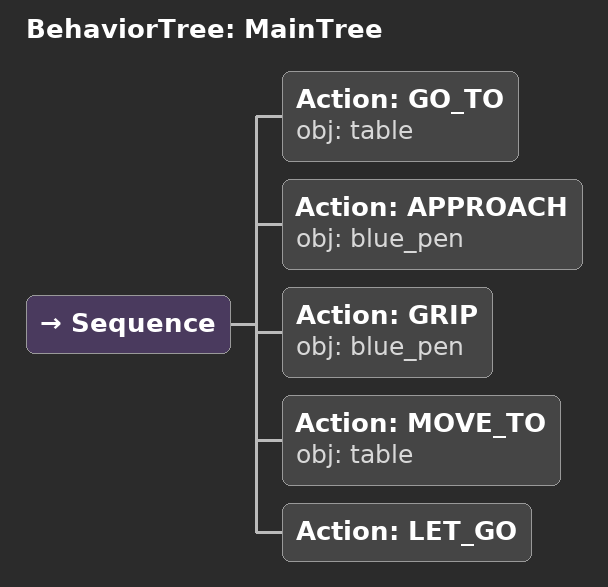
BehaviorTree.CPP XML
<root main_tree_to_execute="MainTree">
  <BehaviorTree ID="MainTree">
    <Sequence>
      <!-- Go to table -->
      <Action ID="GO_TO" obj="table" />
      <!-- Approach blue_pen -->
      <Action ID="APPROACH" obj="blue_pen" />
      <!-- Grip blue_pen -->
      <Action ID="GRIP" obj="blue_pen" />
      <!-- Move to table -->
      <Action ID="MOVE_TO" obj="table" />
      <!-- Let go -->
      <Action ID="LET_GO" />
    </Sequence>
  </BehaviorTree>
</root>
